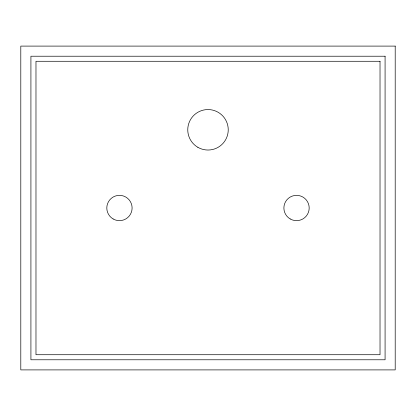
<?xml version="1.0" encoding="UTF-8"?>
<svg xmlns="http://www.w3.org/2000/svg" width="416" height="416" viewBox="0 0 416 416"><rect width="100%" height="100%" fill="white"/><g stroke="black" fill="none" stroke-linecap="round" stroke-linejoin="round"><path stroke-width="0.62" d="M395.2 46.098L20.8 46.098L20.8 369.902L395.2 369.902L395.2 46.098M385.081 56.217L30.919 56.217L30.919 359.783L385.081 359.783L385.081 56.217M380.021 61.277L35.979 61.277L35.979 354.723L380.021 354.723L380.021 61.277M290.217 218.956A12.646 12.646 0 0 0 309.187 208A12.646 12.646 0 0 0 290.217 197.044A12.646 12.646 0 0 0 290.217 218.956M113.136 218.956A12.646 12.646 0 0 0 132.106 208A12.646 12.646 0 0 0 113.136 197.044A12.646 12.646 0 0 0 113.136 218.956M197.881 147.321A20.238 20.238 0 0 0 228.238 129.792A20.238 20.238 0 0 0 197.881 112.268A20.238 20.238 0 0 0 197.881 147.321"/></g></svg>
